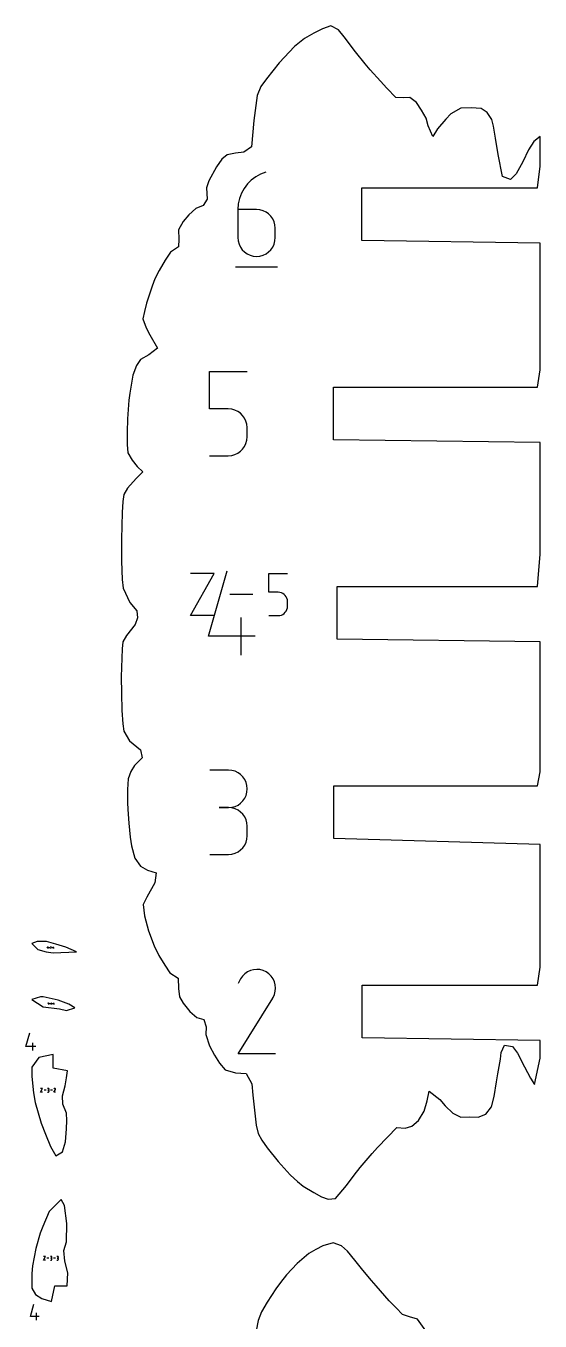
# Model space of a CAD drawing. Extents: x 0 to 600, y 0 to 900.
# Drawn here: x 76.2 to 114.3, y 274.4 to 370.2 of the extents above; entities that cross this region are included whole.
import ezdxf

# ---------------------------------------------------------------- set-up
doc = ezdxf.new("R2010")
doc.units = 0
doc.header["$MEASUREMENT"] = 0
doc.layers.add('annotation', color=7, linetype='Continuous')
doc.layers.add('boundary', color=7, linetype='Continuous')

msp = doc.modelspace()

# ---------------------------------------------------------------- linework, layer by layer
at = {"layer": 'annotation', "color": 1}
for p, q in [((92.601692, 358.520169), (92.357958, 358.194669)), ((92.889342, 358.80904), (92.601692, 358.520169)), ((93.217167, 359.056256), (92.889342, 358.80904)), ((93.581429, 359.256794), (93.217167, 359.056256)), ((93.978388, 359.40563), (93.581429, 359.256794)), ((93.978388, 359.40563), (93.978388, 359.40563)), ((92.161877, 357.837564), (92.01719, 357.453878)), ((92.357958, 358.194669), (92.161877, 357.837564)), ((91.927635, 357.048636), (91.896953, 356.626861)), ((91.896953, 356.626861), (91.896953, 354.552862)), ((93.282619, 356.626861), (91.896953, 356.626861)), ((92.01719, 357.453878), (91.927635, 357.048636)), ((93.531835, 356.604621), (93.282619, 356.626861)), ((93.766338, 356.540479), (93.531835, 356.604621)), ((93.982228, 356.438303), (93.766338, 356.540479)), ((94.175606, 356.301961), (93.982228, 356.438303)), ((94.34257, 356.135322), (94.175606, 356.301961)), ((94.47922, 355.942253), (94.34257, 356.135322)), ((94.581657, 355.726623), (94.47922, 355.942253)), ((94.645979, 355.4923), (94.581657, 355.726623)), ((94.668286, 355.243151), (94.645979, 355.4923)), ((94.668286, 354.552862), (94.668286, 355.243151)), ((94.668286, 355.243151), (94.668286, 355.243151)), ((91.896953, 354.552862), (91.896953, 354.552862)), ((91.896953, 354.552862), (91.919325, 354.303592)), ((91.919325, 354.303592), (91.983808, 354.068945)), ((91.983808, 354.068945), (92.086453, 353.852847)), ((92.086453, 353.852847), (92.223313, 353.659222)), ((94.34257, 353.659222), (94.47922, 353.852847)), ((94.47922, 353.852847), (94.581657, 354.068945)), ((94.581657, 354.068945), (94.645979, 354.303592)), ((94.645979, 354.303592), (94.668286, 354.552862)), ((92.223313, 353.659222), (92.390438, 353.491999)), ((92.390438, 353.491999), (92.58388, 353.355101)), ((92.58388, 353.355101), (92.79969, 353.252457)), ((92.79969, 353.252457), (93.033919, 353.187991)), ((93.033919, 353.187991), (93.282619, 353.16563)), ((93.282619, 353.16563), (93.531835, 353.187991)), ((93.282619, 353.16563), (93.282619, 353.16563)), ((93.531835, 353.187991), (93.766338, 353.252457)), ((93.766338, 353.252457), (93.982228, 353.355101)), ((93.982228, 353.355101), (94.175606, 353.491999)), ((94.175606, 353.491999), (94.34257, 353.659222)), ((91.723402, 352.38563), (94.843402, 352.38563)), ((89.804381, 341.875255), (89.804381, 344.654024)), ((89.804381, 344.654024), (92.575714, 344.654024)), ((91.190047, 341.875255), (89.804381, 341.875255)), ((91.438851, 341.853015), (91.190047, 341.875255)), ((91.673135, 341.788873), (91.438851, 341.853015)), ((91.888961, 341.686697), (91.673135, 341.788873)), ((92.08239, 341.550355), (91.888961, 341.686697)), ((92.249482, 341.383716), (92.08239, 341.550355)), ((92.3863, 341.190647), (92.249482, 341.383716)), ((92.488904, 340.975017), (92.3863, 341.190647)), ((92.553355, 340.740694), (92.488904, 340.975017)), ((92.575714, 340.491545), (92.553355, 340.740694)), ((92.575714, 339.801256), (92.575714, 340.491545)), ((92.575714, 340.491545), (92.575714, 340.491545)), ((92.386213, 339.101241), (92.488859, 339.317339)), ((92.488859, 339.317339), (92.553342, 339.551986)), ((92.553342, 339.551986), (92.575714, 339.801256)), ((89.804381, 338.414024), (91.190047, 338.414024)), ((91.190047, 338.414024), (91.438747, 338.436385)), ((91.190047, 338.414024), (91.190047, 338.414024)), ((91.438747, 338.436385), (91.672977, 338.500851)), ((91.672977, 338.500851), (91.888787, 338.603495)), ((91.888787, 338.603495), (92.082229, 338.740393)), ((92.082229, 338.740393), (92.249354, 338.907617)), ((92.249354, 338.907617), (92.386213, 339.101241)), ((88.393455, 326.575369), (90.130107, 329.703069)), ((90.130107, 329.703069), (88.393455, 329.703069)), ((89.712404, 325.04965), (91.096114, 329.902418)), ((94.186055, 328.310256), (94.186055, 329.703069)), ((94.186055, 329.703069), (95.575141, 329.703069)), ((93.013461, 328.139219), (91.303289, 328.139219)), ((94.880598, 328.310256), (94.186055, 328.310256)), ((95.005306, 328.299108), (94.880598, 328.310256)), ((95.122737, 328.266958), (95.005306, 328.299108)), ((95.230917, 328.215744), (95.122737, 328.266958)), ((95.32787, 328.147405), (95.230917, 328.215744)), ((95.411622, 328.063879), (95.32787, 328.147405)), ((95.4802, 327.967107), (95.411622, 328.063879)), ((95.531629, 327.859026), (95.4802, 327.967107)), ((95.563934, 327.741575), (95.531629, 327.859026)), ((95.411558, 326.822775), (95.480157, 326.919826)), ((95.480157, 326.919826), (95.531606, 327.028142)), ((95.531606, 327.028142), (95.563927, 327.145755)), ((95.563927, 327.145755), (95.575141, 327.270697)), ((95.575141, 327.616693), (95.563934, 327.741575)), ((95.575141, 327.270697), (95.575141, 327.616693)), ((95.575141, 327.616693), (95.575141, 327.616693)), ((90.130107, 326.575369), (88.393455, 326.575369)), ((92.138593, 323.662418), (92.138593, 326.433751)), ((94.186055, 326.575369), (94.880598, 326.575369)), ((94.880598, 326.575369), (95.005255, 326.586577)), ((94.880598, 326.575369), (94.880598, 326.575369)), ((95.005255, 326.586577), (95.122658, 326.61889)), ((95.122658, 326.61889), (95.230829, 326.670339)), ((95.230829, 326.670339), (95.327789, 326.738956)), ((95.327789, 326.738956), (95.411558, 326.822775)), ((93.177158, 325.04965), (89.712404, 325.04965)), ((91.207813, 315.143572), (89.822146, 315.143572)), ((91.457029, 315.121203), (91.207813, 315.143572)), ((91.691532, 315.056739), (91.457029, 315.121203)), ((91.907422, 314.954144), (91.691532, 315.056739)), ((92.100799, 314.817384), (91.907422, 314.954144)), ((92.267763, 314.650422), (92.100799, 314.817384)), ((92.404414, 314.457225), (92.267763, 314.650422)), ((92.50685, 314.241756), (92.404414, 314.457225)), ((92.571172, 314.00798), (92.50685, 314.241756)), ((92.50685, 313.275897), (92.571172, 313.51058)), ((92.59348, 313.759862), (92.571172, 314.00798)), ((92.571172, 313.51058), (92.59348, 313.759862)), ((92.59348, 313.759862), (92.59348, 313.759862)), ((91.457029, 312.394614), (91.691532, 312.459115)), ((91.691532, 312.459115), (91.907422, 312.561812)), ((91.907422, 312.561812), (92.100799, 312.698771)), ((92.100799, 312.698771), (92.267763, 312.86606)), ((92.267763, 312.86606), (92.404414, 313.059746)), ((92.404414, 313.059746), (92.50685, 313.275897)), ((91.207813, 312.372239), (90.514001, 312.372239)), ((90.514001, 312.372239), (91.207813, 312.372239)), ((91.207813, 312.372239), (91.457029, 312.394614)), ((91.457029, 312.34987), (91.207813, 312.372239)), ((91.207813, 312.372239), (91.207813, 312.372239)), ((91.691532, 312.285406), (91.457029, 312.34987)), ((91.907422, 312.182811), (91.691532, 312.285406)), ((92.100799, 312.04605), (91.907422, 312.182811)), ((92.267763, 311.879089), (92.100799, 312.04605)), ((92.404414, 311.685892), (92.267763, 311.879089)), ((92.50685, 311.470422), (92.404414, 311.685892)), ((92.571172, 311.236647), (92.50685, 311.470422)), ((92.59348, 310.988529), (92.571172, 311.236647)), ((92.59348, 310.294717), (92.59348, 310.988529)), ((92.59348, 310.988529), (92.59348, 310.988529)), ((92.267763, 309.403996), (92.404414, 309.597181)), ((92.404414, 309.597181), (92.50685, 309.812666)), ((92.50685, 309.812666), (92.571172, 310.046497)), ((92.571172, 310.046497), (92.59348, 310.294717)), ((89.822146, 308.911007), (91.207813, 308.911007)), ((91.207813, 308.911007), (91.457029, 308.933364)), ((91.207813, 308.911007), (91.207813, 308.911007)), ((91.457029, 308.933364), (91.691532, 308.997796)), ((91.691532, 308.997796), (91.907422, 309.100349)), ((91.907422, 309.100349), (92.100799, 309.237067)), ((92.100799, 309.237067), (92.267763, 309.403996)), ((77.818556, 302.001252), (77.778411, 302.059308)), ((77.858694, 302.059308), (77.818556, 302.001252)), ((77.818556, 302.005924), (77.818556, 301.938947)), ((77.969648, 301.999127), (77.903841, 301.999127)), ((78.068285, 302.059304), (78.014766, 302.059304)), ((78.041529, 301.938951), (78.068285, 302.059304)), ((78.068285, 302.005709), (78.041529, 302.005709)), ((78.179239, 301.999127), (78.113432, 301.999127)), ((78.22436, 301.965707), (78.251048, 302.059304)), ((78.291186, 301.965707), (78.22436, 301.965707)), ((78.271155, 301.938951), (78.271155, 301.992403)), ((92.419678, 300.081041), (92.246426, 299.910109)), ((92.616508, 300.216771), (92.419678, 300.081041)), ((92.831649, 300.315928), (92.616508, 300.216771)), ((93.05983, 300.377146), (92.831649, 300.315928)), ((93.295783, 300.399054), (93.05983, 300.377146)), ((93.534239, 300.380284), (93.295783, 300.399054)), ((93.769927, 300.319467), (93.534239, 300.380284)), ((93.997581, 300.215234), (93.769927, 300.319467)), ((94.201192, 300.070651), (93.997581, 300.215234)), ((93.997581, 300.215234), (93.997581, 300.215234)), ((94.371433, 299.897151), (94.201192, 300.070651)), ((92.102023, 299.705343), (91.920059, 299.356285)), ((92.246426, 299.910109), (92.102023, 299.705343)), ((94.50679, 299.700053), (94.371433, 299.897151)), ((94.60575, 299.484674), (94.50679, 299.700053)), ((94.666798, 299.256332), (94.60575, 299.484674)), ((94.688421, 299.020344), (94.666798, 299.256332)), ((91.916146, 294.159155), (94.476948, 298.281719)), ((94.476948, 298.281719), (94.48001, 298.285507)), ((94.476948, 298.281719), (94.476948, 298.281719)), ((94.48001, 298.285507), (94.482945, 298.289327)), ((94.482945, 298.289327), (94.485775, 298.293212)), ((94.485775, 298.293212), (94.488517, 298.297193)), ((94.488517, 298.297193), (94.491192, 298.301303)), ((94.491192, 298.301303), (94.493819, 298.305575)), ((94.493819, 298.305575), (94.496416, 298.310039)), ((94.496416, 298.310039), (94.499004, 298.314729)), ((94.499004, 298.314729), (94.501602, 298.319677)), ((94.501602, 298.319677), (94.607337, 298.546699)), ((94.501602, 298.319677), (94.501602, 298.319677)), ((94.607337, 298.546699), (94.669105, 298.782027)), ((94.669105, 298.782027), (94.688421, 299.020344)), ((77.880601, 297.862499), (77.842164, 297.918084)), ((77.919032, 297.918084), (77.880601, 297.862499)), ((77.880601, 297.866972), (77.880601, 297.802844)), ((78.025265, 297.860464), (77.962258, 297.860464)), ((78.094088, 297.918081), (78.06847, 297.892456)), ((78.094088, 297.802848), (78.094088, 297.918081)), ((78.200315, 297.860464), (78.137307, 297.860464)), ((78.243516, 297.828466), (78.269069, 297.918081)), ((78.307499, 297.828466), (78.243516, 297.828466)), ((78.28832, 297.802848), (78.28832, 297.854026)), ((76.196045, 294.683759), (76.488686, 295.710073)), ((76.928807, 294.683759), (76.196045, 294.683759)), ((76.70916, 294.390373), (76.70916, 294.976483)), ((94.687479, 294.159155), (91.916146, 294.159155)), ((77.287396, 291.32307), (77.438964, 291.596044)), ((77.438964, 291.596044), (77.287396, 291.596044)), ((77.690611, 291.459557), (77.541354, 291.459557)), ((77.853568, 291.595727), (77.792951, 291.595727)), ((77.853568, 291.474493), (77.823216, 291.474493)), ((77.823216, 291.474493), (77.853568, 291.474493)), ((77.86447, 291.594748), (77.853568, 291.595727)), ((77.853568, 291.474493), (77.86447, 291.475472)), ((77.86447, 291.473514), (77.853568, 291.474493)), ((77.853568, 291.474493), (77.853568, 291.474493)), ((77.874728, 291.591928), (77.86447, 291.594748)), ((77.86447, 291.475472), (77.874728, 291.478293)), ((77.874728, 291.470694), (77.86447, 291.473514)), ((77.884173, 291.58744), (77.874728, 291.591928)), ((77.874728, 291.478293), (77.884173, 291.482786)), ((77.884173, 291.466206), (77.874728, 291.470694)), ((77.892632, 291.581458), (77.884173, 291.58744)), ((77.884173, 291.482786), (77.892632, 291.488777)), ((77.892632, 291.460224), (77.884173, 291.466206)), ((77.899936, 291.574154), (77.892632, 291.581458)), ((77.892632, 291.488777), (77.899936, 291.496095)), ((77.899936, 291.45292), (77.892632, 291.460224)), ((77.905914, 291.565702), (77.899936, 291.574154)), ((77.899936, 291.496095), (77.905914, 291.504568)), ((77.905914, 291.444468), (77.899936, 291.45292)), ((77.910395, 291.556276), (77.905914, 291.565702)), ((77.905914, 291.504568), (77.910395, 291.514024)), ((77.910395, 291.435042), (77.905914, 291.444468)), ((77.913209, 291.54605), (77.910395, 291.556276)), ((77.910395, 291.514024), (77.913209, 291.52429)), ((77.913209, 291.424816), (77.910395, 291.435042)), ((77.910395, 291.362523), (77.913209, 291.372752)), ((77.914185, 291.535195), (77.913209, 291.54605)), ((77.913209, 291.52429), (77.914185, 291.535195)), ((77.914185, 291.413962), (77.913209, 291.424816)), ((77.913209, 291.372752), (77.914185, 291.38361)), ((77.914185, 291.535195), (77.914185, 291.535195)), ((77.914185, 291.38361), (77.914185, 291.413962)), ((77.914185, 291.413962), (77.914185, 291.413962)), ((78.165832, 291.459557), (78.016575, 291.459557)), ((78.268192, 291.323068), (78.380216, 291.503413)), ((78.276323, 291.56569), (78.268363, 291.55042)), ((78.28264, 291.574648), (78.276323, 291.56569)), ((78.290219, 291.582125), (78.28264, 291.574648)), ((78.29883, 291.588063), (78.290219, 291.582125)), ((78.308241, 291.592401), (78.29883, 291.588063)), ((78.318223, 291.595079), (78.308241, 291.592401)), ((78.328545, 291.596037), (78.318223, 291.595079)), ((78.338977, 291.595216), (78.328545, 291.596037)), ((78.349287, 291.592555), (78.338977, 291.595216)), ((78.359246, 291.587996), (78.349287, 291.592555)), ((78.368153, 291.581671), (78.359246, 291.587996)), ((78.359246, 291.587996), (78.359246, 291.587996)), ((78.3756, 291.574081), (78.368153, 291.581671)), ((78.381522, 291.565459), (78.3756, 291.574081)), ((78.380216, 291.503413), (78.38035, 291.503578)), ((78.380216, 291.503413), (78.380216, 291.503413)), ((78.38035, 291.503578), (78.380479, 291.503745)), ((78.380479, 291.503745), (78.380602, 291.503915)), ((78.380602, 291.503915), (78.380722, 291.50409)), ((78.380722, 291.50409), (78.380839, 291.504269)), ((78.380839, 291.504269), (78.380954, 291.504456)), ((78.380954, 291.504456), (78.381068, 291.504651)), ((78.381068, 291.504651), (78.381181, 291.504857)), ((78.381181, 291.504857), (78.381295, 291.505073)), ((78.381295, 291.505073), (78.38592, 291.515004)), ((78.381295, 291.505073), (78.381295, 291.505073)), ((78.385851, 291.556037), (78.381522, 291.565459)), ((78.388521, 291.546048), (78.385851, 291.556037)), ((78.38592, 291.515004), (78.388622, 291.525299)), ((78.389467, 291.535724), (78.388521, 291.546048)), ((78.388622, 291.525299), (78.389467, 291.535724)), ((77.438964, 291.32307), (77.287396, 291.32307)), ((77.792951, 291.323079), (77.853568, 291.323079)), ((77.853568, 291.323079), (77.86447, 291.324057)), ((77.853568, 291.323079), (77.853568, 291.323079)), ((77.86447, 291.324057), (77.874728, 291.326876)), ((77.874728, 291.326876), (77.884173, 291.331362)), ((77.884173, 291.331362), (77.892632, 291.337343)), ((77.892632, 291.337343), (77.899936, 291.344645)), ((77.899936, 291.344645), (77.905914, 291.353096)), ((77.905914, 291.353096), (77.910395, 291.362523)), ((78.389426, 291.323068), (78.268192, 291.323068)), ((77.499872, 278.890583), (77.652009, 279.164581)), ((77.652009, 279.164581), (77.499872, 279.164581)), ((77.904601, 279.027582), (77.754784, 279.027582)), ((78.068169, 279.164263), (78.007325, 279.164263)), ((78.068169, 279.042574), (78.037704, 279.042574)), ((78.037704, 279.042574), (78.068169, 279.042574)), ((78.079112, 279.16328), (78.068169, 279.164263)), ((78.068169, 279.042574), (78.079112, 279.043556)), ((78.079112, 279.041591), (78.068169, 279.042574)), ((78.068169, 279.042574), (78.068169, 279.042574)), ((78.089409, 279.16045), (78.079112, 279.16328)), ((78.079112, 279.043556), (78.089409, 279.046388)), ((78.089409, 279.038761), (78.079112, 279.041591)), ((78.098889, 279.155945), (78.089409, 279.16045)), ((78.089409, 279.046388), (78.098889, 279.050898)), ((78.098889, 279.034256), (78.089409, 279.038761)), ((78.10738, 279.14994), (78.098889, 279.155945)), ((78.098889, 279.050898), (78.10738, 279.056912)), ((78.10738, 279.028251), (78.098889, 279.034256)), ((78.114712, 279.142609), (78.10738, 279.14994)), ((78.10738, 279.056912), (78.114712, 279.064257)), ((78.114712, 279.02092), (78.10738, 279.028251)), ((78.10738, 278.904909), (78.114712, 278.912238)), ((78.120712, 279.134125), (78.114712, 279.142609)), ((78.114712, 279.064257), (78.120712, 279.072762)), ((78.120712, 279.012436), (78.114712, 279.02092)), ((78.114712, 278.912238), (78.120712, 278.920721)), ((78.12521, 279.124664), (78.120712, 279.134125)), ((78.120712, 279.072762), (78.12521, 279.082253)), ((78.12521, 279.002975), (78.120712, 279.012436)), ((78.120712, 278.920721), (78.12521, 278.930183)), ((78.128034, 279.114399), (78.12521, 279.124664)), ((78.12521, 279.082253), (78.128034, 279.092558)), ((78.128034, 278.99271), (78.12521, 279.002975)), ((78.12521, 278.930183), (78.128034, 278.940451)), ((78.129014, 279.103504), (78.128034, 279.114399)), ((78.128034, 279.092558), (78.129014, 279.103504)), ((78.129014, 278.981815), (78.128034, 278.99271)), ((78.128034, 278.940451), (78.129014, 278.95135)), ((78.129014, 279.103504), (78.129014, 279.103504)), ((78.129014, 278.95135), (78.129014, 278.981815)), ((78.129014, 278.981815), (78.129014, 278.981815)), ((78.381606, 279.027582), (78.231789, 279.027582)), ((78.545174, 279.164263), (78.48433, 279.164263)), ((78.545174, 279.042574), (78.514709, 279.042574)), ((78.514709, 279.042574), (78.545174, 279.042574)), ((78.556117, 279.16328), (78.545174, 279.164263)), ((78.545174, 279.042574), (78.556117, 279.043556)), ((78.556117, 279.041591), (78.545174, 279.042574)), ((78.545174, 279.042574), (78.545174, 279.042574)), ((78.566414, 279.16045), (78.556117, 279.16328)), ((78.556117, 279.043556), (78.566414, 279.046388)), ((78.566414, 279.038761), (78.556117, 279.041591)), ((78.575894, 279.155945), (78.566414, 279.16045)), ((78.566414, 279.046388), (78.575894, 279.050898)), ((78.575894, 279.034256), (78.566414, 279.038761)), ((78.584385, 279.14994), (78.575894, 279.155945)), ((78.575894, 279.050898), (78.584385, 279.056912)), ((78.584385, 279.028251), (78.575894, 279.034256)), ((78.591717, 279.142609), (78.584385, 279.14994)), ((78.584385, 279.056912), (78.591717, 279.064257)), ((78.591717, 279.02092), (78.584385, 279.028251)), ((78.584385, 278.904909), (78.591717, 278.912238)), ((78.597717, 279.134125), (78.591717, 279.142609)), ((78.591717, 279.064257), (78.597717, 279.072762)), ((78.597717, 279.012436), (78.591717, 279.02092)), ((78.591717, 278.912238), (78.597717, 278.920721)), ((78.602215, 279.124664), (78.597717, 279.134125)), ((78.597717, 279.072762), (78.602215, 279.082253)), ((78.602215, 279.002975), (78.597717, 279.012436)), ((78.597717, 278.920721), (78.602215, 278.930183)), ((78.605039, 279.114399), (78.602215, 279.124664)), ((78.602215, 279.082253), (78.605039, 279.092558)), ((78.605039, 278.99271), (78.602215, 279.002975)), ((78.602215, 278.930183), (78.605039, 278.940451)), ((78.606019, 279.103504), (78.605039, 279.114399)), ((78.605039, 279.092558), (78.606019, 279.103504)), ((78.606019, 278.981815), (78.605039, 278.99271)), ((78.605039, 278.940451), (78.606019, 278.95135)), ((78.606019, 279.103504), (78.606019, 279.103504)), ((78.606019, 278.95135), (78.606019, 278.981815)), ((78.606019, 278.981815), (78.606019, 278.981815)), ((77.652009, 278.890583), (77.499872, 278.890583)), ((78.007325, 278.890591), (78.068169, 278.890591)), ((78.068169, 278.890591), (78.079112, 278.891573)), ((78.068169, 278.890591), (78.068169, 278.890591)), ((78.079112, 278.891573), (78.089409, 278.894402)), ((78.089409, 278.894402), (78.098889, 278.898905)), ((78.098889, 278.898905), (78.10738, 278.904909)), ((78.48433, 278.890591), (78.545174, 278.890591)), ((78.545174, 278.890591), (78.556117, 278.891573)), ((78.545174, 278.890591), (78.545174, 278.890591)), ((78.556117, 278.891573), (78.566414, 278.894402)), ((78.566414, 278.894402), (78.575894, 278.898905)), ((78.575894, 278.898905), (78.584385, 278.904909)), ((76.526323, 274.715321), (76.787911, 275.632728)), ((77.181328, 274.715321), (76.526323, 274.715321)), ((76.984989, 274.453068), (76.984989, 274.976983))]:
    msp.add_line(p, q, dxfattribs=at)
at = {"layer": 'boundary', "color": 5}
for p, q in [((98.156045, 370.003395), (97.525171, 369.677652)), ((98.792281, 370.217638), (98.156045, 370.003395)), ((99.338452, 369.923983), (98.792281, 370.217638)), ((96.833495, 369.277499), (96.082471, 368.686934)), ((97.525171, 369.677652), (96.833495, 369.277499)), ((99.763006, 369.401142), (99.338452, 369.923983)), ((100.606068, 368.302446), (99.763006, 369.401142)), ((96.082471, 368.686934), (94.948581, 367.493429)), ((101.335215, 367.401111), (100.606068, 368.302446)), ((94.948581, 367.493429), (94.016168, 366.302248)), ((101.693702, 366.957203), (101.335215, 367.401111)), ((94.016168, 366.302248), (93.605698, 365.739287)), ((102.450033, 366.129367), (101.693702, 366.957203)), ((102.932212, 365.622266), (102.450033, 366.129367)), ((93.605698, 365.739287), (93.337273, 365.059485)), ((103.590193, 364.927279), (102.932212, 365.622266)), ((93.337273, 365.059485), (93.084687, 363.215971)), ((104.136188, 364.901507), (103.590193, 364.927279)), ((104.645418, 364.923398), (104.136188, 364.901507)), ((105.126204, 364.538859), (104.645418, 364.923398)), ((105.506318, 363.987587), (105.126204, 364.538859)), ((105.843831, 363.385389), (105.506318, 363.987587)), ((105.983055, 362.815089), (105.843831, 363.385389)), ((107.290092, 363.323267), (106.690904, 362.589737)), ((107.67424, 363.709883), (107.290092, 363.323267)), ((108.421089, 364.142471), (107.67424, 363.709883)), ((109.187584, 364.160836), (108.421089, 364.142471)), ((109.904814, 364.09969), (109.187584, 364.160836)), ((110.372107, 363.809544), (109.904814, 364.09969)), ((110.707002, 363.301261), (110.372107, 363.809544)), ((110.83371, 362.793389), (110.707002, 363.301261)), ((93.084687, 363.215971), (92.900911, 361.270688)), ((106.346903, 362.038822), (105.983055, 362.815089)), ((106.690904, 362.589737), (106.346903, 362.038822)), ((110.976896, 361.914828), (110.83371, 362.793389)), ((111.167601, 360.694266), (110.976896, 361.914828)), ((113.818193, 361.66612), (113.433824, 361.054227)), ((114.282393, 362.033286), (113.818193, 361.66612)), ((114.282407, 361.212738), (114.282393, 362.033286)), ((91.098079, 360.675463), (90.699685, 360.344147)), ((91.718971, 360.810059), (91.098079, 360.675463)), ((92.327264, 360.872482), (91.718971, 360.810059)), ((92.900911, 361.270688), (92.327264, 360.872482)), ((111.49662, 359.071618), (111.167601, 360.694266)), ((113.433824, 361.054227), (113.006985, 360.167312)), ((114.282252, 359.83405), (114.282407, 361.212738)), ((90.321306, 359.789476), (89.757339, 358.754603)), ((90.699685, 360.344147), (90.321306, 359.789476)), ((113.006985, 360.167312), (112.496685, 359.264915)), ((114.087386, 358.23563), (114.282252, 359.83405)), ((89.757339, 358.754603), (89.57612, 358.235608)), ((112.08432, 358.84795), (111.49662, 359.071618)), ((112.496685, 359.264915), (112.08432, 358.84795)), ((89.57612, 358.235608), (89.625591, 357.400928)), ((101.083402, 354.33563), (101.083402, 358.23563)), ((101.083402, 358.23563), (114.087386, 358.23563)), ((88.777585, 356.694443), (88.27304, 356.247937)), ((89.314975, 356.916431), (88.777585, 356.694443)), ((89.625591, 357.400928), (89.314975, 356.916431)), ((87.855352, 355.731313), (87.487553, 355.129233)), ((88.27304, 356.247937), (87.855352, 355.731313)), ((87.487553, 355.129233), (87.531903, 354.436611)), ((87.491914, 353.860287), (86.907072, 353.471671)), ((87.531903, 354.436611), (87.491914, 353.860287)), ((114.282595, 354.14063), (101.083402, 354.33563)), ((114.282711, 351.621485), (114.282595, 354.14063)), ((86.502353, 352.883495), (86.065947, 352.125364)), ((86.907072, 353.471671), (86.502353, 352.883495)), ((86.065947, 352.125364), (85.750766, 351.493627)), ((85.54112, 350.968483), (85.119419, 349.693378)), ((85.750766, 351.493627), (85.54112, 350.968483)), ((114.282769, 348.150473), (114.282711, 351.621485)), ((84.971316, 349.081249), (84.865835, 348.54855)), ((85.119419, 349.693378), (84.971316, 349.081249)), ((84.865835, 348.54855), (85.107869, 347.877612)), ((114.282776, 344.757231), (114.282769, 348.150473)), ((85.107869, 347.877612), (85.38808, 347.362172)), ((85.38808, 347.362172), (85.937877, 346.380549)), ((85.937877, 346.380549), (85.295099, 345.874934)), ((84.382267, 345.090837), (84.113021, 344.381384)), ((84.676146, 345.520561), (84.382267, 345.090837)), ((85.295099, 345.874934), (84.676146, 345.520561)), ((84.113021, 344.381384), (83.89816, 343.050451)), ((114.08778, 343.484024), (114.282776, 344.757231)), ((98.99083, 339.584024), (98.99083, 343.484024)), ((98.99083, 343.484024), (114.08778, 343.484024)), ((83.830494, 342.515304), (83.72379, 341.132572)), ((83.89816, 343.050451), (83.830494, 342.515304)), ((83.72379, 341.132572), (83.695455, 340.160233)), ((83.695455, 340.160233), (83.705078, 339.236077)), ((114.282793, 339.389024), (98.99083, 339.584024)), ((114.282793, 336.060116), (114.282793, 339.389024)), ((83.705078, 339.236077), (83.752825, 338.633874)), ((83.752825, 338.633874), (84.059643, 338.075295)), ((84.059643, 338.075295), (84.444944, 337.616413)), ((84.444944, 337.616413), (84.857496, 337.219998)), ((84.357941, 336.717678), (83.72153, 336.014288)), ((84.857496, 337.219998), (84.357941, 336.717678)), ((83.443785, 335.540468), (83.365161, 335.02877)), ((83.72153, 336.014288), (83.443785, 335.540468)), ((114.282793, 334.486371), (114.282793, 336.060116)), ((83.365161, 335.02877), (83.317069, 334.203805)), ((83.317069, 334.203805), (83.268035, 332.239771)), ((114.282793, 331.12107), (114.282793, 334.486371)), ((83.268035, 332.239771), (83.274634, 330.61094)), ((114.087793, 328.732418), (114.282793, 331.12107)), ((83.274634, 330.61094), (83.339178, 329.260669)), ((83.339178, 329.260669), (83.396365, 328.603526)), ((83.396365, 328.603526), (83.889931, 327.546414)), ((99.245564, 324.832418), (99.245564, 328.732418)), ((99.245564, 328.732418), (114.087793, 328.732418)), ((83.889931, 327.546414), (84.418863, 326.924565)), ((84.418863, 326.924565), (84.452729, 326.407066)), ((84.302242, 325.911665), (83.650998, 325.118076)), ((84.452729, 326.407066), (84.302242, 325.911665)), ((83.650998, 325.118076), (83.38543, 324.650167)), ((83.334424, 324.123307), (83.262673, 322.052497)), ((83.38543, 324.650167), (83.334424, 324.123307)), ((114.282792, 324.637418), (99.245564, 324.832418)), ((114.282793, 323.525579), (114.282792, 324.637418)), ((114.282793, 317.914167), (114.282793, 323.525579)), ((83.262673, 322.052497), (83.267345, 320.852684)), ((83.267345, 320.852684), (83.30521, 319.554404)), ((83.30521, 319.554404), (83.364989, 318.579753)), ((83.364989, 318.579753), (83.447739, 318.016644)), ((83.447739, 318.016644), (83.875373, 317.307586)), ((83.875373, 317.307586), (84.683877, 316.63843)), ((114.282791, 315.019095), (114.282793, 317.914167)), ((84.683877, 316.63843), (84.798577, 316.0538)), ((84.239809, 315.4856), (83.968159, 315.031614)), ((84.798577, 316.0538), (84.239809, 315.4856)), ((83.770653, 314.508589), (83.724127, 313.704997)), ((83.968159, 315.031614), (83.770653, 314.508589)), ((114.08779, 313.980812), (114.282791, 315.019095)), ((83.724127, 313.704997), (83.727588, 312.756523)), ((99.008596, 310.080812), (99.008596, 313.980812)), ((99.008596, 313.980812), (114.08779, 313.980812)), ((83.727588, 312.756523), (83.741756, 312.224936)), ((83.741756, 312.224936), (83.812494, 311.22586)), ((83.812494, 311.22586), (83.915724, 310.177478)), ((83.915724, 310.177478), (84.022426, 309.552473)), ((114.282787, 309.638634), (99.008596, 310.080812)), ((114.282587, 303.329262), (114.282787, 309.638634)), ((84.022426, 309.552473), (84.266163, 308.631757)), ((84.266163, 308.631757), (84.686553, 308.02876)), ((84.686553, 308.02876), (85.197092, 307.730332)), ((85.197092, 307.730332), (85.853058, 307.541163)), ((85.754124, 306.815091), (85.153848, 305.755235)), ((85.853058, 307.541163), (85.754124, 306.815091)), ((85.153848, 305.755235), (84.885187, 305.213616)), ((84.885187, 305.213616), (84.984865, 304.356254)), ((84.984865, 304.356254), (85.284013, 303.256816)), ((85.284013, 303.256816), (85.70601, 302.144415)), ((114.28253, 300.56387), (114.282587, 303.329262)), ((77.02671, 302.454938), (76.624598, 302.321113)), ((76.624598, 302.321113), (77.075185, 301.869023)), ((77.712824, 302.45953), (77.02671, 302.454938)), ((78.425113, 302.278494), (77.712824, 302.45953)), ((79.158622, 302.056214), (78.425113, 302.278494)), ((79.943455, 301.696458), (79.158622, 302.056214)), ((85.70601, 302.144415), (86.046712, 301.4396)), ((77.075185, 301.869023), (77.704413, 301.710606)), ((77.704413, 301.710606), (78.222601, 301.613176)), ((78.222601, 301.613176), (79.943455, 301.696458)), ((86.046712, 301.4396), (86.4756, 300.700955)), ((86.4756, 300.700955), (86.853331, 300.150022)), ((86.853331, 300.150022), (87.487224, 299.74115)), ((114.087477, 299.229206), (114.28253, 300.56387)), ((87.487224, 299.74115), (87.511773, 298.98635)), ((101.102595, 295.329206), (101.102595, 299.229206)), ((101.102595, 299.229206), (114.087477, 299.229206)), ((77.27481, 298.357408), (76.624598, 298.179561)), ((76.624598, 298.179561), (77.480154, 297.640303)), ((77.483975, 298.361758), (77.27481, 298.357408)), ((78.58857, 298.117001), (77.483975, 298.361758)), ((79.385774, 297.819947), (78.58857, 298.117001)), ((87.511773, 298.98635), (87.576491, 298.363622)), ((87.576491, 298.363622), (87.847217, 297.904628)), ((77.480154, 297.640303), (78.69522, 297.475981)), ((78.69522, 297.475981), (79.197131, 297.35917)), ((79.197131, 297.35917), (79.825182, 297.559206)), ((79.825182, 297.559206), (79.385774, 297.819947)), ((87.847217, 297.904628), (88.326985, 297.288776)), ((88.326985, 297.288776), (88.855475, 296.834138)), ((88.855475, 296.834138), (89.381105, 296.679732)), ((89.381105, 296.679732), (89.560278, 296.157573)), ((89.560278, 296.157573), (89.523383, 295.576724)), ((89.523383, 295.576724), (89.80385, 294.753368)), ((114.282317, 295.134206), (101.102595, 295.329206)), ((89.80385, 294.753368), (90.16004, 294.058486)), ((111.338238, 293.749502), (111.40785, 294.25811)), ((111.40785, 294.25811), (111.656314, 294.788954)), ((111.656314, 294.788954), (112.22841, 294.68968)), ((112.22841, 294.68968), (112.612308, 294.200035)), ((114.282276, 293.820102), (114.282292, 294.433993)), ((114.282292, 294.433993), (114.282317, 295.134206)), ((77.16293, 293.888545), (76.647252, 293.153468)), ((78.212216, 294.091835), (77.16293, 293.888545)), ((78.212216, 293.100223), (78.212216, 294.091835)), ((90.16004, 294.058486), (90.544868, 293.454158)), ((90.544868, 293.454158), (90.960509, 292.972063)), ((111.158315, 292.681597), (111.338238, 293.749502)), ((112.612308, 294.200035), (113.13676, 293.181377)), ((113.874886, 291.873619), (114.282276, 293.820102)), ((76.647252, 293.153468), (76.624598, 292.480532)), ((76.624598, 292.480532), (76.764326, 291.263187)), ((79.285162, 292.905223), (78.212216, 293.100223)), ((79.102575, 291.782479), (79.196012, 292.363544)), ((79.196012, 292.363544), (79.285162, 292.905223)), ((90.960509, 292.972063), (91.712938, 292.737468)), ((91.712938, 292.737468), (92.509511, 292.698118)), ((92.509511, 292.698118), (92.925342, 291.919486)), ((111.062036, 292.083914), (111.158315, 292.681597)), ((113.13676, 293.181377), (113.57661, 292.352963)), ((113.57661, 292.352963), (113.874886, 291.873619)), ((78.920018, 291.054384), (79.102575, 291.782479)), ((92.925342, 291.919486), (92.998356, 291.101531)), ((105.925417, 290.663016), (106.059908, 291.395094)), ((106.059908, 291.395094), (106.854466, 290.766401)), ((110.874793, 290.983948), (111.062036, 292.083914)), ((76.764326, 291.263187), (76.886509, 290.542439)), ((76.886509, 290.542439), (77.324699, 289.027794)), ((78.922638, 290.433813), (78.920018, 291.054384)), ((79.199057, 289.772165), (78.922638, 290.433813)), ((92.998356, 291.101531), (93.072941, 290.432363)), ((93.072941, 290.432363), (93.255354, 288.864349)), ((105.693955, 289.913783), (105.925417, 290.663016)), ((106.854466, 290.766401), (107.23841, 290.295048)), ((110.693793, 290.238233), (110.874793, 290.983948)), ((79.237882, 289.217724), (79.199057, 289.772165)), ((105.277044, 289.229261), (105.693955, 289.913783)), ((107.23841, 290.295048), (107.825544, 289.74862)), ((107.825544, 289.74862), (108.415301, 289.459342)), ((108.415301, 289.459342), (109.084716, 289.484787)), ((109.084716, 289.484787), (109.702168, 289.468121)), ((109.702168, 289.468121), (110.260433, 289.674369)), ((110.260433, 289.674369), (110.693793, 290.238233)), ((77.324699, 289.027794), (77.651772, 288.199561)), ((79.12126, 287.650661), (79.201473, 288.589535)), ((79.201473, 288.589535), (79.237882, 289.217724)), ((93.255354, 288.864349), (93.402057, 288.260404)), ((102.967236, 287.995149), (103.661631, 288.708713)), ((103.661631, 288.708713), (104.284993, 288.653897)), ((104.284993, 288.653897), (104.78583, 288.786644)), ((104.78583, 288.786644), (105.277044, 289.229261)), ((77.651772, 288.199561), (78.029006, 287.304667)), ((78.90433, 286.91), (79.12126, 287.650661)), ((93.402057, 288.260404), (93.667146, 287.754051)), ((93.667146, 287.754051), (94.065629, 287.205086)), ((102.247561, 287.224347), (102.967236, 287.995149)), ((78.029006, 287.304667), (78.411996, 286.602341)), ((78.411996, 286.602341), (78.90433, 286.91)), ((94.065629, 287.205086), (94.881223, 286.189336)), ((100.948403, 285.728371), (101.831315, 286.763929)), ((101.831315, 286.763929), (102.247561, 287.224347)), ((94.881223, 286.189336), (95.775324, 285.197236)), ((100.513464, 285.165269), (100.948403, 285.728371)), ((95.775324, 285.197236), (95.790509, 285.181825)), ((95.790509, 285.181825), (96.312235, 284.69693)), ((96.312235, 284.69693), (96.739189, 284.365739)), ((99.945943, 284.398861), (100.513464, 285.165269)), ((96.739189, 284.365739), (97.516118, 283.880621)), ((97.516118, 283.880621), (98.09713, 283.576793)), ((99.125033, 283.454986), (99.945943, 284.398861)), ((78.806474, 283.379975), (77.924548, 282.47277)), ((79.058735, 282.922595), (78.806474, 283.379975)), ((79.220891, 281.59796), (79.058735, 282.922595)), ((98.09713, 283.576793), (98.590449, 283.3868)), ((98.590449, 283.3868), (99.125033, 283.454986)), ((77.924548, 282.47277), (77.441643, 281.367363)), ((77.255174, 280.889479), (76.925454, 279.740136)), ((77.441643, 281.367363), (77.255174, 280.889479)), ((79.215303, 280.234237), (79.220891, 281.59796)), ((79.010676, 279.598781), (79.215303, 280.234237)), ((98.197439, 279.944022), (97.658883, 279.671219)), ((98.966569, 280.170435), (98.197439, 279.944022)), ((99.576187, 279.936558), (98.966569, 280.170435)), ((100.018468, 279.53884), (99.576187, 279.936558)), ((76.925454, 279.740136), (76.675436, 278.459983)), ((79.070327, 278.813017), (79.010676, 279.598781)), ((97.156748, 279.366154), (96.298871, 278.634579)), ((97.658883, 279.671219), (97.156748, 279.366154)), ((100.570214, 278.886712), (100.018468, 279.53884)), ((76.675436, 278.459983), (76.635655, 277.903458)), ((79.314504, 277.933511), (79.070327, 278.813017)), ((96.298871, 278.634579), (95.491311, 277.787973)), ((101.159131, 278.153663), (100.570214, 278.886712)), ((101.799932, 277.366185), (101.159131, 278.153663)), ((76.635655, 277.903458), (76.624598, 277.159554)), ((76.624598, 277.159554), (76.641561, 276.82112)), ((78.090618, 275.817049), (78.328548, 276.992898)), ((78.328548, 276.992898), (79.261534, 276.992898)), ((79.261534, 276.992898), (79.314504, 277.933511)), ((95.055109, 277.220041), (94.710266, 276.759671)), ((95.491311, 277.787973), (95.055109, 277.220041)), ((102.135959, 276.97112), (101.799932, 277.366185)), ((76.641561, 276.82112), (76.903875, 276.353667)), ((76.903875, 276.353667), (77.365248, 276.035669)), ((77.365248, 276.035669), (78.090618, 275.817049)), ((94.710266, 276.759671), (94.054881, 275.764386)), ((103.0973, 275.882023), (102.135959, 276.97112)), ((94.054881, 275.764386), (93.64877, 275.060948)), ((103.623715, 275.354207), (103.0973, 275.882023)), ((104.095151, 274.867284), (103.623715, 275.354207)), ((93.400447, 274.419407), (93.251642, 273.655901)), ((93.64877, 275.060948), (93.400447, 274.419407)), ((104.611693, 274.694816), (104.095151, 274.867284)), ((105.192123, 274.509609), (104.611693, 274.694816)), ((105.829979, 273.645705), (105.192123, 274.509609))]:
    msp.add_line(p, q, dxfattribs=at)

doc.saveas('drawing.dxf')
